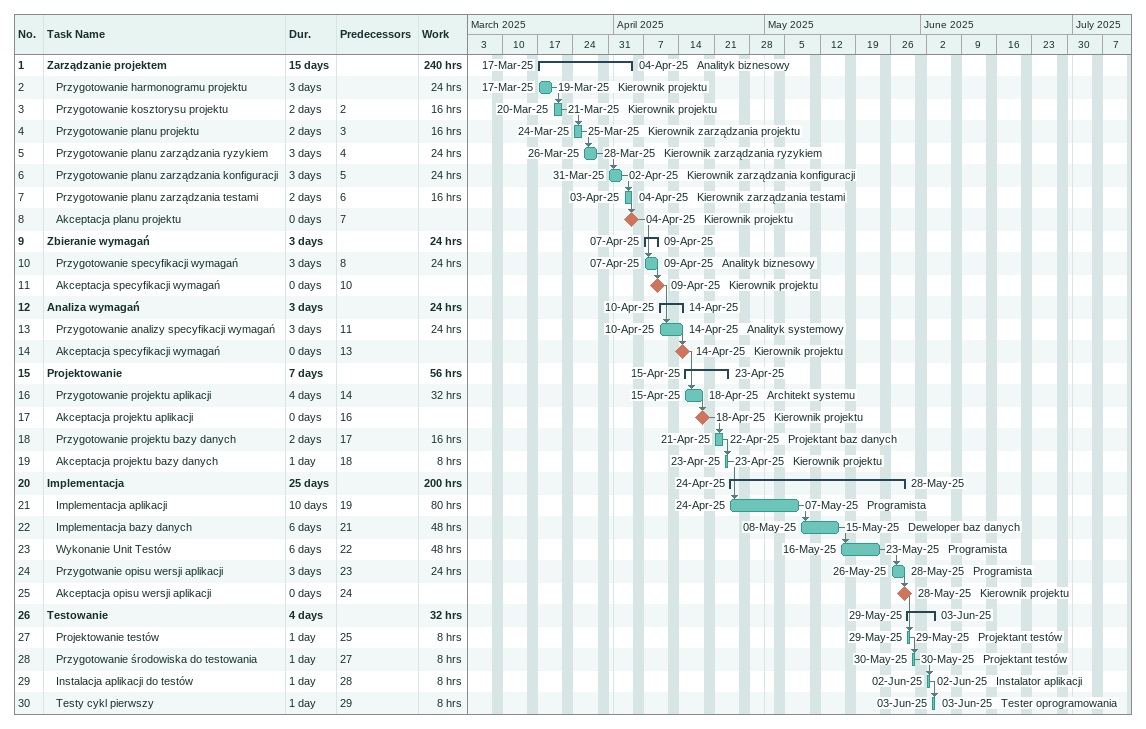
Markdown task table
| ID | Level | Task | Duration | Start | Finish | Predecessors | Resources | Work (h) |
|---|---|---|---|---|---|---|---|---|
| 1 | 1 | **Zarządzanie projektem** | 15d | 2025-03-17 | 2025-04-04 |  | Analityk biznesowy | 240 |
| 2 | 2 | Przygotowanie harmonogramu projektu | 3d | 2025-03-17 | 2025-03-19 |  | Kierownik projektu | 24 |
| 3 | 2 | Przygotowanie kosztorysu projektu | 2d | 2025-03-20 | 2025-03-21 | 2 | Kierownik projektu | 16 |
| 4 | 2 | Przygotowanie planu projektu | 2d | 2025-03-24 | 2025-03-25 | 3 | Kierownik zarządzania projektu | 16 |
| 5 | 2 | Przygotowanie planu zarządzania ryzykiem | 3d | 2025-03-26 | 2025-03-28 | 4 | Kierownik zarządzania ryzykiem | 24 |
| 6 | 2 | Przygotowanie planu zarządzania konfiguracji | 3d | 2025-03-31 | 2025-04-02 | 5 | Kierownik zarządzania konfiguracji | 24 |
| 7 | 2 | Przygotowanie planu zarządzania testami | 2d | 2025-04-03 | 2025-04-04 | 6 | Kierownik zarządzania testami | 16 |
| 8 | 2 | Akceptacja planu projektu | 0d | 2025-04-04 | 2025-04-04 | 7 | Kierownik projektu |  |
| 9 | 1 | **Zbieranie wymagań** | 3d | 2025-04-07 | 2025-04-09 |  |  | 24 |
| 10 | 2 | Przygotowanie specyfikacji wymagań | 3d | 2025-04-07 | 2025-04-09 | 8 | Analityk biznesowy | 24 |
| 11 | 2 | Akceptacja specyfikacji wymagań | 0d | 2025-04-09 | 2025-04-09 | 10 | Kierownik projektu |  |
| 12 | 1 | **Analiza wymagań** | 3d | 2025-04-10 | 2025-04-14 |  |  | 24 |
| 13 | 2 | Przygotowanie analizy specyfikacji wymagań | 3d | 2025-04-10 | 2025-04-14 | 11 | Analityk systemowy | 24 |
| 14 | 2 | Akceptacja specyfikacji wymagań | 0d | 2025-04-14 | 2025-04-14 | 13 | Kierownik projektu |  |
| 15 | 1 | **Projektowanie** | 7d | 2025-04-15 | 2025-04-23 |  |  | 56 |
| 16 | 2 | Przygotowanie projektu aplikacji | 4d | 2025-04-15 | 2025-04-18 | 14 | Architekt systemu | 32 |
| 17 | 2 | Akceptacja projektu aplikacji | 0d | 2025-04-18 | 2025-04-18 | 16 | Kierownik projektu |  |
| 18 | 2 | Przygotowanie projektu bazy danych | 2d | 2025-04-21 | 2025-04-22 | 17 | Projektant baz danych | 16 |
| 19 | 2 | Akceptacja projektu bazy danych | 1d | 2025-04-23 | 2025-04-23 | 18 | Kierownik projektu | 8 |
| 20 | 1 | **Implementacja** | 25d | 2025-04-24 | 2025-05-28 |  |  | 200 |
| 21 | 2 | Implementacja aplikacji | 10d | 2025-04-24 | 2025-05-07 | 19 | Programista | 80 |
| 22 | 2 | Implementacja bazy danych | 6d | 2025-05-08 | 2025-05-15 | 21 | Deweloper baz danych | 48 |
| 23 | 2 | Wykonanie Unit Testów | 6d | 2025-05-16 | 2025-05-23 | 22 | Programista | 48 |
| 24 | 2 | Przygotwanie opisu wersji aplikacji | 3d | 2025-05-26 | 2025-05-28 | 23 | Programista | 24 |
| 25 | 2 | Akceptacja opisu wersji aplikacji | 0d | 2025-05-28 | 2025-05-28 | 24 | Kierownik projektu |  |
| 26 | 1 | **Testowanie** | 4d | 2025-05-29 | 2025-06-03 |  |  | 32 |
| 27 | 2 | Projektowanie testów | 1d | 2025-05-29 | 2025-05-29 | 25 | Projektant testów | 8 |
| 28 | 2 | Przygotowanie środowiska do testowania | 1d | 2025-05-30 | 2025-05-30 | 27 | Projektant testów | 8 |
| 29 | 2 | Instalacja aplikacji do testów | 1d | 2025-06-02 | 2025-06-02 | 28 | Instalator aplikacji | 8 |
| 30 | 2 | Testy cykl pierwszy | 1d | 2025-06-03 | 2025-06-03 | 29 | Tester oprogramowania | 8 |
